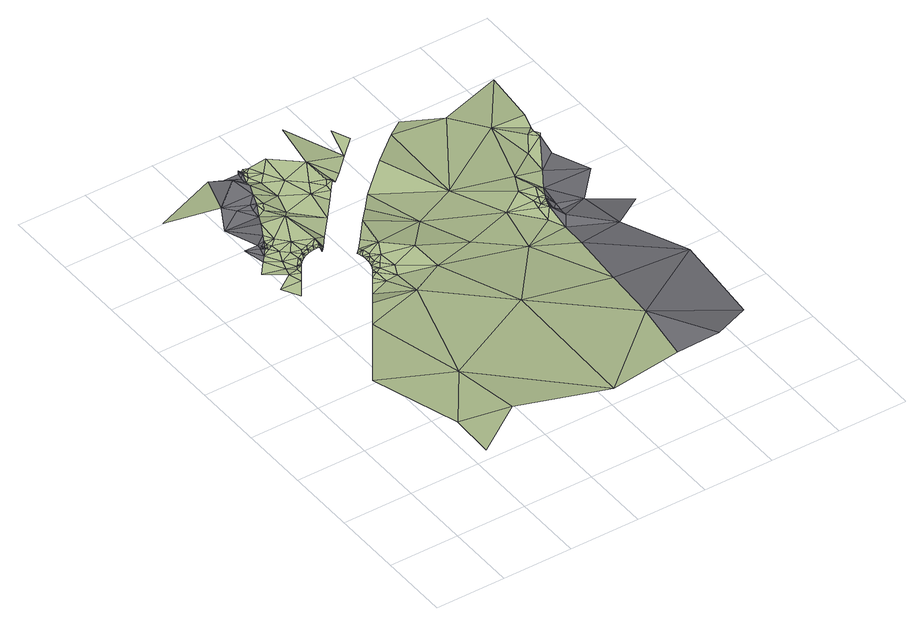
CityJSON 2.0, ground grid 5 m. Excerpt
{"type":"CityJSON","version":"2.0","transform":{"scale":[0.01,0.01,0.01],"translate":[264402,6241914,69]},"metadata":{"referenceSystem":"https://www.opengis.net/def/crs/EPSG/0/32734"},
"CityObjects":{
"terrain1":{"type":"TINRelief","geometry":[{"type":"CompositeSurface","lod":"1","boundaries":[[[0,1,2]],[[0,3,4]],[[3,0,2]],[[4,3,5]],[[6,7,8]],[[9,3,2]],[[8,7,10]],[[11,10,12]],[[12,13,11]],[[14,10,7]],[[10,15,12]],[[3,16,5]],[[15,10,14]],[[13,12,17]],[[17,18,13]],[[15,19,12]],[[17,12,19]],[[20,15,14]],[[18,21,22]],[[18,17,23]],[[19,15,20]],[[21,18,23]],[[19,20,24]],[[25,22,26]],[[27,5,16]],[[17,19,28]],[[26,22,21]],[[29,19,24]],[[25,26,30]],[[29,31,19]],[[26,32,30]],[[26,21,33]],[[34,23,17]],[[28,19,31]],[[34,17,28]],[[23,33,21]],[[35,30,32]],[[32,26,33]],[[28,31,36]],[[28,36,37]],[[38,32,33]],[[38,35,32]],[[34,28,39]],[[23,40,33]],[[37,39,28]],[[41,35,38]],[[23,34,40]],[[42,39,37]],[[34,39,43]],[[38,33,40]],[[42,44,39]],[[16,45,27]],[[34,43,40]],[[39,44,46]],[[47,41,38]],[[48,43,39]],[[48,39,46]],[[49,50,51]],[[46,52,48]],[[43,53,40]],[[53,43,48]],[[3,9,54]],[[48,52,55]],[[53,48,56]],[[55,56,48]],[[57,45,58]],[[3,54,16]],[[38,40,59]],[[56,55,60]],[[53,61,40]],[[59,47,38]],[[16,58,45]],[[60,62,56]],[[56,61,53]],[[60,63,62]],[[64,57,58]],[[65,62,63]],[[61,56,62]],[[40,61,59]],[[59,66,47]],[[62,65,67]],[[64,58,68]],[[69,64,68]],[[67,61,62]],[[70,69,68]],[[61,67,71]],[[70,68,72]],[[16,73,58]],[[58,73,68]],[[59,74,66]],[[72,68,75]],[[74,76,66]],[[77,72,75]],[[77,75,78]],[[73,75,68]],[[71,79,61]],[[59,61,79]],[[80,78,81]],[[82,78,75]],[[74,83,76]],[[81,84,80]],[[81,78,82]],[[76,83,85]],[[84,86,87]],[[87,86,88]],[[81,86,84]],[[74,59,89]],[[86,90,88]],[[91,75,73]],[[91,82,75]],[[92,93,90]],[[94,93,92]],[[85,83,95]],[[89,83,74]],[[96,90,86]],[[96,92,90]],[[97,81,82]],[[98,73,16]],[[97,86,81]],[[99,94,92]],[[96,86,97]],[[82,91,97]],[[100,59,79]],[[101,95,83]],[[100,89,59]],[[102,92,96]],[[98,91,73]],[[83,89,101]],[[99,92,102]],[[102,96,97]],[[95,101,103]],[[16,54,98]],[[102,104,99]],[[97,91,105]],[[106,103,107]],[[107,103,101]],[[105,102,97]],[[105,91,98]],[[106,108,109]],[[108,106,107]],[[110,101,89]],[[100,110,89]],[[111,104,102]],[[109,108,112]],[[109,113,114]],[[113,115,114]],[[112,113,109]],[[116,115,113]],[[117,54,9]],[[108,107,118]],[[107,101,119]],[[118,112,108]],[[120,113,112]],[[113,120,116]],[[112,118,120]],[[110,119,101]],[[107,119,118]],[[100,121,110]],[[122,117,9]],[[118,123,120]],[[105,124,102]],[[119,123,118]],[[125,119,110]],[[111,102,124]],[[105,98,126]],[[121,127,110]],[[128,125,110]],[[127,128,110]],[[129,98,54]],[[130,119,125]],[[123,119,130]],[[128,131,125]],[[111,124,132]],[[128,127,133]],[[125,131,130]],[[124,105,126]],[[131,128,133]],[[133,134,131]],[[126,98,129]],[[134,135,131]],[[131,135,130]],[[124,136,132]],[[117,137,54]],[[135,138,130]],[[129,54,137]],[[139,130,138]],[[139,140,130]],[[141,124,126]],[[136,124,142]],[[141,126,129]],[[142,143,136]],[[142,124,141]],[[137,144,129]],[[145,139,146]],[[141,129,147]],[[144,148,129]],[[148,147,129]],[[149,143,142]],[[142,141,150]],[[151,141,147]],[[152,141,151]],[[150,141,152]],[[147,148,153]],[[151,147,153]],[[154,142,150]],[[152,151,155]],[[151,153,155]],[[156,152,155]],[[152,156,150]],[[157,155,153]],[[157,158,155]],[[159,156,155]],[[155,158,159]],[[150,156,160]],[[142,161,149]],[[162,156,159]],[[162,160,156]],[[154,150,160]],[[160,162,163]],[[154,164,142]],[[154,160,163]],[[149,161,165]],[[161,142,164]],[[166,154,163]],[[166,167,154]],[[164,154,167]],[[166,168,167]],[[167,169,164]],[[169,167,168]],[[164,169,170]],[[169,168,171]],[[164,172,161]],[[173,171,168]],[[169,171,170]],[[170,174,164]],[[174,172,164]]]}]},
"road1":{"type":"Road","attributes":{"highway":"motorway_link","surface":"asphalt","lanes":1,"width":2.2,"oneway":"yes"},"geometry":[{"type":"MultiSurface","lod":"1","boundaries":[[[18,175,13]],[[18,176,175]],[[175,176,177]],[[18,22,176]],[[176,22,178]],[[22,25,178]],[[179,176,178]],[[177,176,179]],[[25,30,178]],[[30,179,178]],[[35,177,179]],[[30,35,179]],[[41,180,177]],[[41,177,35]],[[41,47,180]],[[51,180,181]],[[66,180,47]],[[66,181,180]],[[182,51,181]],[[181,66,183]],[[181,183,182]],[[66,76,183]],[[182,95,51]],[[182,183,76]],[[51,184,49]],[[76,85,182]],[[95,184,51]],[[182,85,95]],[[49,184,185]],[[103,184,95]],[[106,184,103]],[[186,185,184]],[[184,106,186]],[[186,187,185]],[[106,109,186]],[[187,186,109]],[[187,109,188]],[[188,189,187]],[[114,188,109]],[[115,188,114]],[[115,189,188]]]}]},
"road2":{"type":"Road","attributes":{"highway":"residential","name":"Selbourne Road","surface":"asphalt","lanes":1,"width":5.6,"oneway":"yes"},"geometry":[{"type":"MultiSurface","lod":"1","boundaries":[[[190,117,122]],[[190,191,117]],[[117,192,137]],[[192,117,191]],[[137,192,144]],[[193,148,144]],[[153,148,194]],[[195,157,153]],[[193,194,148]],[[194,196,153]],[[157,195,158]],[[153,196,195]],[[195,159,158]],[[144,192,193]],[[159,195,197]],[[159,197,162]],[[196,197,195]],[[198,196,194]],[[162,197,163]],[[198,194,193]],[[197,196,198]],[[197,198,163]],[[199,198,193]],[[163,198,200]],[[166,163,200]],[[166,200,201]],[[201,168,166]]]}]}
},
"vertices":[
[304,434,490],[273,80,520],[645,335,520],[614,870,450],[125,1089,460],[470,1585,410],[292,2101,370],[375,2221,370],[225,2221,370],[1295,183,460],[347,2306,370],[219,2419,360],[369,2377,360],[294,2512,360],[417,2281,370],[419,2323,370],[907,1741,370],[392,2448,360],[332,2559,360],[441,2360,360],[458,2340,370],[392,2594,360],[369,2605,360],[434,2540,360],[464,2348,370],[375,2613,360],[390,2609,360],[586,1753,410],[492,2421,360],[471,2357,360],[380,2621,360],[486,2373,360],[409,2637,360],[426,2608,360],[483,2492,360],[408,2672,360],[502,2387,360],[520,2400,360],[478,2657,360],[535,2444,360],[546,2578,360],[436,2723,360],[539,2411,360],[552,2474,360],[558,2420,360],[700,1917,320],[579,2426,360],[492,2824,360],[582,2460,360],[528,3439,260],[32,3207,320],[408,3127,320],[600,2431,360],[603,2490,360],[1379,1296,370],[621,2434,360],[631,2468,360],[757,1999,320],[840,1972,320],[657,2799,360],[643,2435,360],[682,2517,360],[675,2462,360],[664,2433,360],[786,2040,320],[676,2431,360],[548,2926,320],[706,2467,280],[838,2071,320],[814,2082,320],[820,2089,320],[735,2503,280],[831,2108,320],[928,1980,320],[608,2959,320],[876,2097,320],[605,3027,320],[841,2127,320],[848,2147,320],[795,2575,280],[854,2168,320],[889,2173,320],[907,2143,320],[645,3017,320],[857,2189,320],[611,3041,320],[888,2223,320],[859,2211,320],[858,2232,320],[746,2913,270],[855,2254,320],[968,2068,320],[891,2298,320],[851,2275,320],[845,2291,320],[642,3123,320],[905,2250,320],[956,2199,320],[1183,1915,320],[904,2362,280],[914,2718,280],[792,3074,270],[1012,2307,320],[674,3205,320],[963,2433,280],[1177,2154,320],[705,3287,270],[781,3236,270],[744,3320,270],[737,3369,270],[970,2974,270],[1081,2575,280],[765,3366,270],[757,3381,270],[740,3379,270],[743,3390,270],[763,3407,270],[1960,797,350],[843,3302,270],[915,3173,270],[797,3392,270],[1033,2861,270],[1895,360,350],[937,3410,270],[1404,2427,220],[1023,3073,270],[1517,2044,260],[1092,2933,270],[1098,2989,270],[1800,1826,240],[1123,3244,270],[1129,3035,270],[1199,2717,220],[1152,3005,270],[1161,3015,270],[1224,3074,180],[1317,2859,180],[2025,1234,290],[1287,3132,180],[1412,3250,180],[1182,3581,270],[1903,2215,200],[1755,2615,170],[1564,3090,180],[2090,1671,240],[1483,3492,180],[1538,3368,180],[2073,2009,200],[2122,1890,200],[1811,3322,110],[2078,2337,200],[2087,2137,200],[2103,2208,200],[2155,2109,200],[2166,2501,170],[2124,2163,200],[2148,2226,200],[2161,2137,200],[2169,2164,200],[2181,2191,200],[2191,2317,200],[2180,3262,110],[2195,2216,200],[2283,2357,120],[2368,3044,90],[1944,3426,80],[2372,2498,120],[2392,2682,120],[2549,2780,120],[2494,2837,120],[2572,2913,90],[2541,2844,120],[2693,3488,20],[2565,2804,120],[2610,3034,90],
[260,2663,360],[351,2624,360],[359,2662,360],[366,2624,360],[377,2646,360],[300,2932,320],[470,3048,320],[571,3052,320],[552,2990,320],[618,3305,320],[615,3395,260],[702,3336,270],[712,3383,270],[727,3388,270],[732,3413,270],
[2170,307,410],[2480,489,320],[2590,1229,250],[2430,1752,190],[2192,1991,200],[2204,2138,140],[2234,2107,140],[2244,2172,140],[2415,2113,140],[2700,1968,100],[2612,2330,140],[2513,2606,120]
]}
